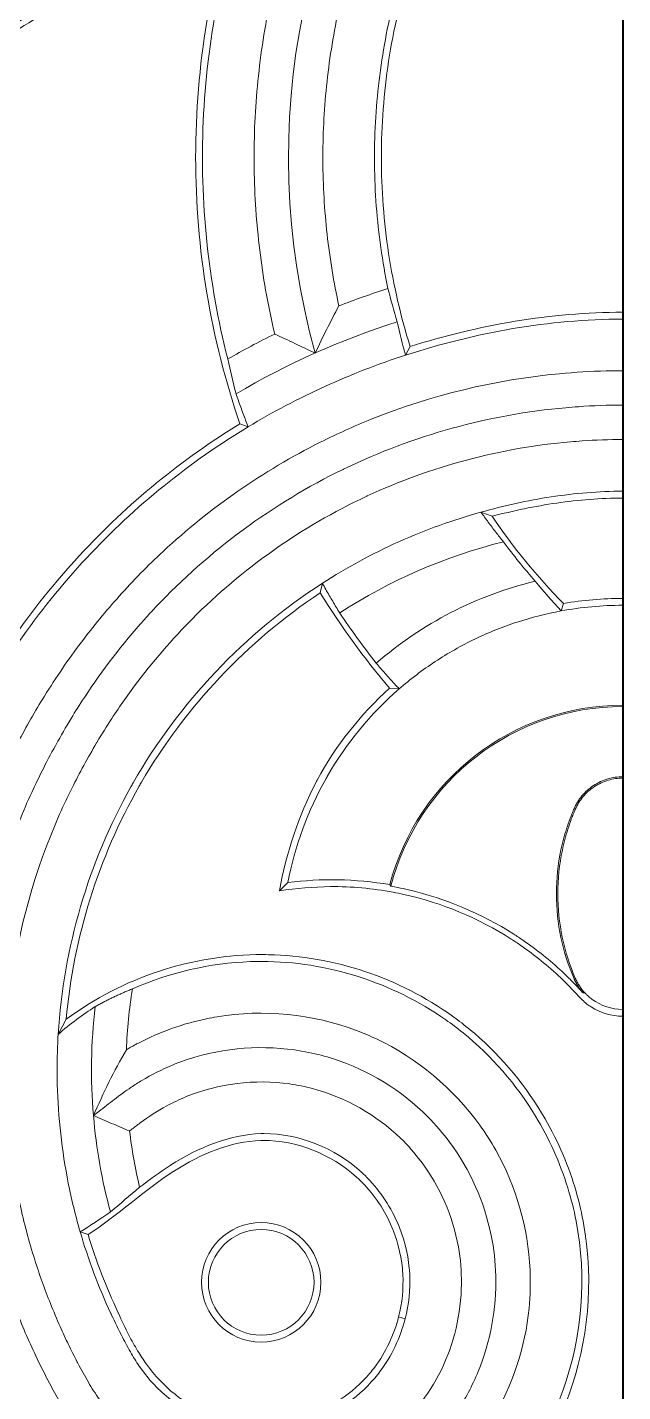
# Model space of a CAD drawing. Header units: millimetres. Extents: x 0 to 2376, y 0 to 1680.
# Drawn here: x 1256.4 to 1343, y 690.6 to 888.9 of the extents above; entities that cross this region are included whole.
import ezdxf

# ---------------------------------------------------------------- set-up
doc = ezdxf.new("R2010")
doc.units = ezdxf.units.MM
doc.layers.add('Архио', color=252, linetype='Continuous', lineweight=40)
doc.layers.add('Размеры', color=5, linetype='Continuous', lineweight=9)

msp = doc.modelspace()

# ---------------------------------------------------------------- linework, layer by layer
at = {"layer": 'Архио'}
msp.add_line((1343, 1170), (1343, 630), dxfattribs=at)
at = {"layer": 'Размеры', "linetype": 'Continuous', "lineweight": 15}
for p, q in [((1312.09, 842.51), (1311.44, 841.26)), ((1288.56, 830.85), (1287.35, 831.28)), ((1322.39, 818.44), (1324, 817.84)), ((1299.03, 806.71), (1299.34, 808.11)), ((1334.39, 805.17), (1334.04, 804.09)), ((1309.11, 792.86), (1310.51, 792.76)), ((1294.34, 764.62), (1293.1, 763.44)), ((1309.3, 764.09), (1309.15, 764.32)), ((1262.11, 744.75), (1260.94, 742.57)), ((1264.14, 713.89), (1265.3, 713.49)), ((1311.37, 701.23), (1310.43, 701.53))]:
    msp.add_line(p, q, dxfattribs=at)
at = {"layer": 'Размеры', "linetype": 'Continuous', "lineweight": 15, "flags": 128}
msp.add_lwpolyline([(1337.47, 748.62), (1337.36, 748.6), (1337.31, 748.6)], dxfattribs=at)
at = {"layer": 'Размеры', "linetype": 'Continuous', "lineweight": 15}
for radius in [8.68, 7.68]:
    msp.add_circle((1290.45, 706.54), radius, dxfattribs=at)
for centre, radius, start, end in [((1400.54, 870), 106.12, 141.322, 195.5421), ((1344.88, 737.41), 114.1, 107.6842, 120.6006), ((1344.88, 737.41), 79.1, 104.0645, 122.9398), ((1343, 755.38), 54.53, 103.4742, 131.0628), ((1343, 755.38), 35.01, 90, 165.2081), ((1343, 755.38), 34.81, 90, 165.5108)]:
    msp.add_arc(centre, radius, start, end, dxfattribs=at)
for points, knots in [([(1292.42, 844.33), (1291.53, 848.07), (1290.83, 851.9), (1289.83, 859.68), (1289.53, 863.63), (1289.36, 871.59), (1289.48, 875.59), (1290.18, 883.59), (1290.74, 887.59), (1292.3, 895.49), (1293.3, 899.4), (1295.7, 907.06), (1297.11, 910.82), (1300.29, 918.11), (1302.07, 921.65), (1305.96, 928.47), (1308.07, 931.75), (1310.31, 934.87)], [0, 0, 0, 0, 0.125, 0.125, 0.25, 0.25, 0.375, 0.375, 0.5, 0.5, 0.625, 0.625, 0.75, 0.75, 0.875, 0.875, 1, 1, 1, 1]), ([(1319.19, 930.06), (1317.12, 927.26), (1315.17, 924.32), (1311.57, 918.2), (1309.92, 915.02), (1306.95, 908.46), (1305.63, 905.09), (1303.36, 898.19), (1302.4, 894.67), (1300.88, 887.55), (1300.32, 883.95), (1299.57, 876.72), (1299.4, 873.1), (1299.43, 865.91), (1299.64, 862.34), (1300.43, 855.29), (1301, 851.82), (1301.74, 848.42)], [0, 0, 0, 0, 0.125, 0.125, 0.25, 0.25, 0.375, 0.375, 0.5, 0.5, 0.625, 0.625, 0.75, 0.75, 0.875, 0.875, 1, 1, 1, 1]), ([(1287.35, 908.72), (1285.27, 902.61), (1283.65, 896.25), (1281.47, 883.26), (1280.92, 876.63), (1280.92, 863.37), (1281.47, 856.74), (1283.65, 843.75), (1285.27, 837.39), (1287.35, 831.28)], [0, 0, 0, 0, 0.25, 0.25, 0.5, 0.5, 0.75, 0.75, 1, 1, 1, 1]), ([(1288.56, 909.15), (1286.69, 903.8), (1285.18, 898.24), (1282.98, 886.88), (1282.29, 881.09), (1281.77, 869.43), (1281.95, 863.57), (1283.15, 851.99), (1284.17, 846.27), (1285.59, 840.7)], [0, 0, 0, 0, 0.25, 0.25, 0.5, 0.5, 0.75, 0.75, 1, 1, 1, 1]), ([(1222.42, 875.83), (1224.5, 876.26), (1235.22, 878.83), (1253.46, 886.44), (1267.66, 896.88), (1273.94, 902.75)], [0, 0, 0, 0, 6.387636, 33.119613, 58.8947, 58.8947, 58.8947, 58.8947]), ([(1311.44, 898.74), (1310.22, 894.97), (1309.23, 891.09), (1307.76, 883.17), (1307.27, 879.14), (1306.83, 871.04), (1306.88, 866.97), (1307.49, 858.88), (1308.06, 854.87), (1308.88, 850.94)], [0, 0, 0, 0, 0.25, 0.25, 0.5, 0.5, 0.75, 0.75, 1, 1, 1, 1]), ([(1312.09, 897.49), (1310.73, 893.11), (1309.68, 888.59), (1308.27, 879.37), (1307.92, 874.69), (1307.92, 865.31), (1308.27, 860.63), (1309.68, 851.41), (1310.73, 846.89), (1312.09, 842.51)], [0, 0, 0, 0, 0.25, 0.25, 0.5, 0.5, 0.75, 0.75, 1, 1, 1, 1]), ([(1343, 847.49), (1337.78, 847.49), (1332.55, 847.03), (1322.19, 845.32), (1317.07, 844.06), (1312.09, 842.51)], [0, 0, 0, 0, 0.5, 0.5, 1, 1, 1, 1]), ([(1343, 846.49), (1337.67, 846.49), (1332.31, 846.01), (1321.74, 844.21), (1316.51, 842.89), (1311.44, 841.26)], [0, 0, 0, 0, 0.5, 0.5, 1, 1, 1, 1]), ([(1311.44, 841.26), (1307.45, 839.97), (1303.52, 838.45), (1295.87, 834.97), (1292.15, 833.01), (1288.56, 830.85)], [0, 0, 0, 0, 0.5, 0.5, 1, 1, 1, 1]), ([(1343, 839), (1342.2, 839), (1339.14, 838.96), (1326.67, 838.22), (1312.53, 834.81), (1292.98, 825.99), (1280.48, 817.32), (1269.82, 806.44), (1264.04, 799.41), (1259.16, 792.29), (1256.12, 786.97), (1253.41, 781.74), (1248.52, 771.09), (1244.47, 756.42), (1242.73, 736.05), (1244.22, 719.87), (1248.02, 706.28), (1251.12, 698.09), (1253.63, 692.64), (1255.92, 688.22), (1257.35, 685.83), (1258.77, 683.7), (1260.62, 681.31), (1263.77, 677.91), (1268.63, 673.87), (1275.53, 670.17), (1283.21, 667.92), (1291.51, 667.21), (1299.71, 668.26), (1310.23, 672.13), (1318.54, 678.5), (1326.29, 689.41), (1329.43, 698.92), (1329.76, 712.58), (1327.13, 721.86), (1319.51, 733.76), (1312.33, 739.78), (1298.96, 745.43), (1290.28, 746.3), (1279.56, 744.29), (1275.54, 742.86), (1271.84, 740.9), (1271.26, 740.57), (1270.85, 740.33)], [29.569787, 29.569787, 29.569787, 29.569787, 31.962699, 38.768125, 67.015271, 75.155422, 103.049549, 112.187531, 120.815961, 130.323652, 138.05571, 139.180446, 147.985759, 173.189662, 184.522565, 209.197048, 221.535275, 226.839069, 235.45651, 239.513537, 241.758866, 243.808164, 247.191358, 250.818548, 257.707174, 266.073577, 274.177497, 281.577338, 290.95249, 298.793944, 315.04596, 321.709537, 338.779441, 344.367361, 362.614812, 366.927077, 386.717972, 389.833344, 410.460011, 411.998321, 422.553595, 423.114637, 424.561367, 424.561367, 424.561367, 424.561367]), ([(1286.8, 835.62), (1286.91, 835.3), (1287.13, 834.65), (1287.48, 833.7), (1287.83, 832.74), (1288.19, 831.79), (1288.44, 831.16), (1288.56, 830.85)], [0, 0, 0, 0, 0.200202, 0.400298, 0.600294, 0.800193, 1, 1, 1, 1]), ([(1343, 834), (1340.85, 834), (1338.09, 833.9), (1324.17, 832.8), (1312.53, 829.59), (1292.21, 819.75), (1282.22, 812.38), (1270.78, 799.94), (1266.64, 794.54), (1262.66, 788.25), (1261.3, 785.89), (1259.9, 783.35), (1258.6, 780.9), (1256.76, 777.06), (1251.85, 765.48), (1248.77, 752.11), (1247.93, 731.04), (1249.92, 716.58), (1254.6, 702.73), (1257.34, 696.44), (1259.52, 692.14), (1261.14, 689.18), (1262.32, 687.37), (1263.65, 685.54), (1264.79, 684.15), (1266.7, 682.14), (1269.32, 679.74), (1273.96, 676.51), (1280.14, 673.85), (1287.2, 672.43), (1294.7, 672.45), (1302.44, 674.29), (1311.31, 678.92), (1318.01, 685.59), (1323.37, 695.74), (1325.05, 704.71), (1323.7, 716.37), (1320.15, 724.41), (1312.27, 733.53), (1305.01, 738.02), (1293.17, 741.11), (1284.97, 740.78), (1277.04, 737.98), (1273.98, 736.44), (1271.21, 734.69), (1269.14, 733.16), (1267.35, 731.75), (1266.33, 730.96), (1266.07, 730.76)], [27.493216, 27.493216, 27.493216, 27.493216, 33.941094, 35.785431, 69.373207, 69.569433, 103.556185, 105.965271, 120.296971, 123.916019, 128.283563, 128.472353, 132.610368, 136.600213, 141.249789, 170.325995, 177.292299, 204.491067, 213.688049, 221.08614, 225.050352, 228.173254, 231.189122, 231.521379, 234.971766, 236.553603, 239.857862, 245.602736, 253.462156, 259.913688, 267.123157, 275.805703, 283.588053, 296.958245, 303.615758, 317.872849, 323.74177, 338.696894, 343.608487, 359.840826, 363.562401, 380.300502, 383.733993, 388.736369, 390.561565, 393.569772, 396.438934, 397.423632, 397.423632, 397.423632, 397.423632]), ([(1287.35, 831.28), (1283.19, 828.73), (1279.11, 825.85), (1271.28, 819.44), (1267.52, 815.92), (1260.48, 808.3), (1257.2, 804.2), (1251.22, 795.52), (1248.53, 790.95), (1243.84, 781.45), (1241.83, 776.54), (1238.57, 766.52), (1237.31, 761.42), (1235.53, 751.2), (1235.01, 746.08), (1234.68, 735.97), (1234.86, 730.98), (1235.36, 726.12)], [0, 0, 0, 0, 0.125, 0.125, 0.25, 0.25, 0.375, 0.375, 0.5, 0.5, 0.625, 0.625, 0.75, 0.75, 0.875, 0.875, 1, 1, 1, 1]), ([(1288.56, 830.85), (1284.37, 828.32), (1280.27, 825.46), (1272.38, 819.09), (1268.6, 815.58), (1261.51, 807.97), (1258.2, 803.87), (1252.18, 795.18), (1249.48, 790.6), (1244.76, 781.08), (1242.75, 776.14), (1239.49, 766.09), (1238.23, 760.98), (1236.47, 750.72), (1235.97, 745.59), (1235.68, 735.46), (1235.89, 730.46), (1236.42, 725.59)], [0, 0, 0, 0, 0.125, 0.125, 0.25, 0.25, 0.375, 0.375, 0.5, 0.5, 0.625, 0.625, 0.75, 0.75, 0.875, 0.875, 1, 1, 1, 1]), ([(1343, 829), (1341.03, 829), (1338.5, 828.91), (1325.76, 827.93), (1315.1, 825.1), (1296.37, 816.37), (1287.11, 809.83), (1276.34, 798.73), (1272.4, 793.91), (1268.58, 788.28), (1267.27, 786.16), (1265.91, 783.88), (1264.66, 781.68), (1262.85, 778.22), (1257.93, 767.82), (1254.57, 755.74), (1252.79, 736.53), (1253.84, 723.22), (1257.27, 710.3), (1259.39, 704.4), (1261.11, 700.33), (1262.4, 697.53), (1263.29, 695.77), (1264.25, 693.93), (1265.03, 692.49), (1266.35, 690.32), (1268.25, 687.69), (1271.85, 683.97), (1276.98, 680.55), (1283.15, 678.21), (1289.93, 677.2), (1297.18, 677.95), (1305.76, 681.17), (1312.41, 686.74), (1318.03, 695.61), (1319.93, 703.77), (1319.06, 714.48), (1315.8, 721.87), (1308.51, 730.15), (1301.68, 733.98), (1290.7, 736.23), (1283.21, 735.3), (1276.26, 732.02), (1273.64, 730.3), (1271.91, 728.98), (1271.39, 728.58), (1271.32, 728.53)], [27.480247, 27.480247, 27.480247, 27.480247, 33.941094, 35.785431, 69.373207, 69.569433, 103.556185, 105.965271, 120.296971, 123.916019, 128.283563, 128.472353, 132.610368, 136.600213, 141.249789, 170.325995, 177.292299, 204.491067, 213.688049, 221.08614, 225.050352, 228.173254, 231.189122, 231.521379, 234.971766, 236.553603, 239.857862, 245.602736, 253.462156, 259.913688, 267.123157, 275.805703, 283.588053, 296.958245, 303.615758, 317.872849, 323.74177, 338.696894, 343.608487, 359.840826, 363.562401, 380.300502, 383.733993, 388.736369, 390.561565, 390.868921, 390.868921, 390.868921, 390.868921]), ([(1343, 821.49), (1339.53, 821.49), (1336.05, 821.19), (1329.15, 820.14), (1325.73, 819.37), (1322.39, 818.44)], [0, 0, 0, 0, 0.5, 0.5, 1, 1, 1, 1]), ([(1343, 820.49), (1339.8, 820.49), (1336.6, 820.23), (1330.24, 819.31), (1327.09, 818.64), (1324, 817.84)], [0, 0, 0, 0, 0.5, 0.5, 1, 1, 1, 1]), ([(1299.34, 808.11), (1302.88, 810.39), (1306.61, 812.42), (1314.34, 815.88), (1318.33, 817.32), (1322.39, 818.44)], [0, 0, 0, 0, 0.5, 0.5, 1, 1, 1, 1]), ([(1322.39, 818.44), (1322.57, 818.2), (1322.92, 817.71), (1323.46, 816.98), (1324, 816.26), (1324.55, 815.54), (1325.1, 814.84), (1325.47, 814.37), (1325.66, 814.14)], [0, 0, 0, 0, 0.168863, 0.336857, 0.503975, 0.670209, 0.835553, 1, 1, 1, 1]), ([(1260.94, 742.57), (1261.71, 755.14), (1265.42, 767.76), (1278.35, 790.62), (1288.04, 800.83), (1299.34, 808.11)], [0, 0, 0, 0, 37.78332, 38.473006, 78.811355, 78.811355, 78.811355, 78.811355]), ([(1301.87, 803.79), (1301.7, 804.07), (1301.35, 804.64), (1300.84, 805.49), (1300.34, 806.36), (1299.83, 807.23), (1299.5, 807.82), (1299.34, 808.11)], [0, 0, 0, 0, 0.198017, 0.397044, 0.597063, 0.798055, 1, 1, 1, 1]), ([(1299.03, 806.71), (1288.41, 799.69), (1279.29, 790.02), (1266.87, 768.49), (1263.16, 756.63), (1262.11, 744.75)], [0, 0, 0, 0, 40.338348, 41.028035, 78.811355, 78.811355, 78.811355, 78.811355]), ([(1334.04, 804.09), (1331.9, 803.7), (1329.77, 803.16), (1325.57, 801.79), (1323.51, 800.97), (1319.52, 799.04), (1317.59, 797.95), (1313.9, 795.52), (1312.15, 794.19), (1310.51, 792.76)], [0, 0, 0, 0, 0.25, 0.25, 0.5, 0.5, 0.75, 0.75, 1, 1, 1, 1]), ([(1310.51, 792.76), (1310.28, 793.01), (1309.82, 793.5), (1309.15, 794.25), (1308.48, 794.99), (1307.83, 795.74), (1307.4, 796.24), (1307.18, 796.49)], [0, 0, 0, 0, 0.202014, 0.402987, 0.602953, 0.801946, 1, 1, 1, 1]), ([(1293.1, 763.44), (1294.14, 768.92), (1295.87, 774.4), (1301.2, 784.43), (1304.89, 789.04), (1309.11, 792.86)], [0, 0, 0, 0, 16.723612, 17.064784, 34.129568, 34.129568, 34.129568, 34.129568]), ([(1310.51, 792.76), (1306.35, 789.14), (1302.73, 784.74), (1297.27, 775.17), (1295.35, 769.92), (1294.34, 764.62)], [0, 0, 0, 0, 17.064784, 17.405955, 34.129568, 34.129568, 34.129568, 34.129568]), ([(1343, 780), (1342.29, 780), (1341.56, 779.9), (1340.12, 779.48), (1339.41, 779.15), (1338.13, 778.31), (1337.55, 777.79), (1336.59, 776.64), (1336.21, 776), (1335.93, 775.35)], [0, 0, 0, 0, 0.25, 0.25, 0.5, 0.5, 0.75, 0.75, 1, 1, 1, 1]), ([(1343, 779.8), (1342.31, 779.8), (1341.6, 779.7), (1340.19, 779.29), (1339.51, 778.98), (1338.25, 778.15), (1337.69, 777.65), (1336.76, 776.52), (1336.38, 775.9), (1336.11, 775.27)], [0, 0, 0, 0, 0.25, 0.25, 0.5, 0.5, 0.75, 0.75, 1, 1, 1, 1]), ([(1335.93, 775.35), (1335.92, 775.34), (1335.91, 775.32), (1335.9, 775.29), (1335.88, 775.25), (1335.84, 775.15), (1335.75, 774.94), (1335.58, 774.52), (1335.44, 774.16), (1335.16, 773.43), (1334.99, 772.93), (1334.51, 771.44), (1334.24, 770.41), (1333.59, 767.29), (1333.36, 765.15), (1333.36, 760.85), (1333.59, 758.7), (1334.46, 754.54), (1335.11, 752.53), (1335.93, 750.64)], [0, 0, 0, 0, 0.001953, 0.001953, 0.003906, 0.007812, 0.015625, 0.03125, 0.0625, 0.0625, 0.125, 0.125, 0.25, 0.25, 0.5, 0.5, 0.75, 0.75, 1, 1, 1, 1]), ([(1336.11, 775.27), (1336.11, 775.26), (1336.1, 775.24), (1336.09, 775.22), (1336.07, 775.17), (1336.02, 775.07), (1335.94, 774.86), (1335.76, 774.45), (1335.62, 774.09), (1335.35, 773.36), (1335.18, 772.87), (1334.71, 771.38), (1334.44, 770.36), (1333.79, 767.27), (1333.56, 765.13), (1333.56, 760.86), (1333.79, 758.73), (1334.65, 754.6), (1335.3, 752.6), (1336.11, 750.72)], [0, 0, 0, 0, 0.001953, 0.001953, 0.003906, 0.007812, 0.015625, 0.03125, 0.0625, 0.0625, 0.125, 0.125, 0.25, 0.25, 0.5, 0.5, 0.75, 0.75, 1, 1, 1, 1]), ([(1343, 745.2), (1341.38, 745.2), (1339.52, 745.74), (1337.87, 746.91), (1337.33, 747.36), (1336.95, 747.73), (1336.3, 748.39), (1335.77, 749), (1334.88, 749.93), (1332.57, 752.17), (1329.78, 754.44), (1322.55, 759.26), (1316.22, 761.87), (1307.16, 763.73), (1301.08, 764.3), (1295.56, 763.77), (1293.1, 763.44)], [0, 0, 0, 0, 4.851362, 5.596711, 6.05158, 6.975145, 7.18023, 8.814572, 9.401919, 11.040994, 18.482595, 20.136797, 37.109549, 38.726522, 47.882145, 55.32499, 55.32499, 55.32499, 55.32499]), ([(1309.15, 764.32), (1306.66, 764.75), (1301.71, 765.21), (1296.74, 764.93), (1294.34, 764.62)], [0, 0, 0, 0, 7.773916, 15.216762, 15.216762, 15.216762, 15.216762]), ([(1337.24, 748.58), (1337.16, 748.66), (1337.04, 748.8), (1336.55, 749.33), (1336.01, 749.91), (1335.12, 750.81), (1332.84, 753), (1330.09, 755.2), (1322.97, 759.91), (1316.78, 762.51), (1310.49, 763.87), (1309.64, 764.03), (1309.3, 764.09)], [15.554059, 15.554059, 15.554059, 15.554059, 15.910126, 16.115211, 17.749553, 18.3369, 19.975975, 27.417576, 29.071778, 46.04453, 47.661503, 48.705912, 48.705912, 48.705912, 48.705912]), ([(1262.11, 744.75), (1270.3, 750.84), (1281.06, 754.38), (1301.35, 753.93), (1312.37, 750.04), (1324.85, 740.02), (1331.5, 731.96), (1335.83, 721.85), (1338.93, 708.31), (1337.84, 695.72), (1331.24, 681.1), (1324.75, 672.8), (1316.01, 666.12), (1304.7, 660.31), (1291.23, 658.06), (1275.3, 660.83), (1265.76, 665.39), (1257.28, 672.17), (1252.94, 677.15), (1249.7, 682.04), (1247.77, 685.31), (1245.01, 690.62), (1243.06, 695.38), (1241.86, 698.59)], [0, 0, 0, 0, 30.61075, 32.304929, 60.929797, 64.089647, 80.311956, 91.826632, 96.869389, 121.927821, 128.424619, 144.918961, 153.025754, 161.300934, 182.986533, 192.933106, 209.503214, 214.197282, 225.521326, 229.207769, 231.76587, 236.898618, 247.162247, 247.162247, 247.162247, 247.162247]), ([(1242.38, 700.04), (1243.55, 696.85), (1245.52, 692.13), (1248.19, 686.83), (1250, 683.52), (1253.02, 678.53), (1257.3, 673.56), (1265.63, 666.68), (1275.02, 661.93), (1290.81, 659.11), (1304.22, 661.16), (1315.47, 666.98), (1324.17, 673.62), (1330.59, 681.87), (1336.93, 696.49), (1337.94, 709.02), (1334.57, 722.39), (1330.06, 732.37), (1323.27, 740.22), (1310.56, 749.78), (1299.48, 753.33), (1283.55, 753.05), (1277.14, 751.56), (1271.73, 749.18)], [0, 0, 0, 0, 10.263629, 15.396377, 17.954478, 21.640921, 32.964966, 37.659033, 54.229141, 64.175714, 85.861314, 94.136493, 102.243286, 118.737629, 125.234426, 150.292859, 155.335616, 166.850291, 183.072601, 186.232451, 214.857318, 216.551497, 234.392587, 234.392587, 234.392587, 234.392587]), ([(1335.93, 750.64), (1335.94, 750.62), (1335.95, 750.59), (1335.97, 750.55), (1336, 750.48), (1336.08, 750.32), (1336.15, 750.18), (1336.29, 749.91), (1336.39, 749.73), (1336.72, 749.21), (1336.97, 748.88), (1337.24, 748.58)], [0, 0, 0, 0, 0.03125, 0.03125, 0.0625, 0.125, 0.25, 0.25, 0.5, 0.5, 1, 1, 1, 1]), ([(1336.11, 750.72), (1336.12, 750.69), (1336.13, 750.67), (1336.15, 750.63), (1336.19, 750.55), (1336.26, 750.39), (1336.33, 750.25), (1336.48, 749.97), (1336.59, 749.79), (1336.82, 749.44), (1336.94, 749.27), (1337.13, 749.02), (1337.2, 748.94), (1337.33, 748.78), (1337.4, 748.7), (1337.47, 748.62)], [0, 0, 0, 0, 0.03125, 0.03125, 0.0625, 0.125, 0.25, 0.25, 0.5, 0.5, 0.75, 0.75, 0.875, 0.875, 1, 1, 1, 1]), ([(1266.32, 746.6), (1266.5, 746.7), (1266.86, 746.9), (1267.4, 747.18), (1267.93, 747.46), (1268.47, 747.73), (1269.01, 747.99), (1269.56, 748.24), (1270.1, 748.49), (1270.64, 748.73), (1271.18, 748.96), (1271.55, 749.1), (1271.73, 749.18)], [0, 0, 0, 0, 0.100343, 0.20061, 0.300801, 0.400916, 0.500954, 0.600917, 0.700803, 0.800613, 0.900345, 1, 1, 1, 1]), ([(1337.31, 748.6), (1337.3, 748.6), (1337.28, 748.59), (1337.25, 748.58), (1337.24, 748.58)], [0, 0, 0, 0, 0.482109, 1, 1, 1, 1]), ([(1343, 746.2), (1341.42, 746.2), (1339.6, 746.79), (1338.07, 748.04), (1337.71, 748.37), (1337.54, 748.55), (1337.47, 748.62)], [48.972616, 48.972616, 48.972616, 48.972616, 53.824391, 54.56974, 55.024609, 55.325403, 55.325403, 55.325403, 55.325403]), ([(1264.14, 713.89), (1263.46, 716.21), (1262.89, 718.57), (1261.94, 723.31), (1261.57, 725.7), (1261.04, 730.5), (1260.87, 732.91), (1260.78, 736.54), (1260.78, 737.75), (1260.82, 740.16), (1260.87, 741.37), (1260.94, 742.57)], [0, 0, 0, 0, 0.25, 0.25, 0.5, 0.5, 0.75, 0.75, 0.875, 0.875, 1, 1, 1, 1]), ([(1270.85, 740.33), (1269.95, 738.79), (1269.11, 737.22), (1267.53, 734.01), (1266.79, 732.39), (1266.07, 730.76)], [0, 0, 0, 0, 0.5, 0.5, 1, 1, 1, 1]), ([(1266.07, 730.76), (1266.94, 730.39), (1267.82, 730.01), (1269.57, 729.26), (1270.44, 728.88), (1271.32, 728.53)], [0, 0, 0, 0, 0.5, 0.5, 1, 1, 1, 1]), ([(1272.78, 720.34), (1274.22, 721.45), (1275.68, 722.53), (1277.22, 723.51), (1277.24, 723.53), (1277.27, 723.54), (1277.29, 723.56), (1281.31, 726.11), (1285.94, 728.07), (1295.81, 728.22), (1301.38, 725.97), (1307.36, 720.33), (1310.44, 715.86), (1311.85, 710.58), (1312.18, 705.8), (1311.91, 703.32), (1311.37, 701.23)], [87.015367, 87.015367, 87.015367, 87.015367, 92.467804, 92.467804, 92.467804, 92.553068, 92.553068, 92.553068, 106.764903, 107.149651, 122.740503, 123.392442, 131.678814, 138.701151, 139.616419, 146.09869, 146.09869, 146.09869, 146.09869]), ([(1265.3, 713.49), (1269.66, 716.28), (1273.4, 719.88), (1277.76, 722.69), (1277.79, 722.7), (1277.81, 722.71), (1277.83, 722.73), (1281.66, 725.17), (1286.08, 727.05), (1295.49, 727.24), (1300.82, 725.08), (1306.55, 719.74), (1309.48, 715.52), (1310.83, 710.47), (1311.18, 705.9), (1310.94, 703.53), (1310.43, 701.53)], [87.015367, 87.015367, 87.015367, 87.015367, 103.252569, 103.252569, 103.252569, 103.337834, 103.337834, 103.337834, 117.549668, 117.934416, 133.525268, 134.177207, 142.463579, 149.485916, 150.401184, 156.883456, 156.883456, 156.883456, 156.883456]), ([(1311.37, 701.23), (1310.66, 698.47), (1309.25, 695.47), (1304.7, 689.78), (1300.09, 686.7), (1292.44, 684.82), (1286.21, 684.97), (1280.51, 687.22), (1276.19, 690.19), (1273.56, 692.97), (1271.52, 696.22), (1270.14, 698.82), (1269.16, 700.8), (1266.83, 705.8), (1265.32, 709.83), (1264.14, 713.89)], [16.237202, 16.237202, 16.237202, 16.237202, 24.790326, 25.993651, 38.079916, 40.710227, 49.629964, 56.404947, 58.922919, 65.29634, 67.714514, 70.463325, 74.145463, 74.312117, 87.015367, 87.015367, 87.015367, 87.015367]), ([(1310.43, 701.53), (1309.76, 698.9), (1308.41, 696.04), (1304.09, 690.6), (1299.69, 687.68), (1292.42, 685.81), (1286.48, 685.95), (1280.99, 688.11), (1276.88, 690.91), (1274.44, 693.58), (1272.41, 696.65), (1271.05, 699.12), (1270.16, 701.02), (1267.98, 705.81), (1266.41, 709.59), (1265.3, 713.49)], [16.237202, 16.237202, 16.237202, 16.237202, 24.790326, 25.993651, 38.079916, 40.710227, 49.629964, 56.404947, 58.922919, 65.29634, 67.714514, 70.463325, 74.145463, 74.312117, 87.015367, 87.015367, 87.015367, 87.015367])]:
    msp.add_open_spline(points, degree=3, knots=knots, dxfattribs=at)
for points in [[(1272.6, 902.87), (1266.89, 897.53), (1260.57, 892.83), (1253.81, 888.9)], [(1301.74, 848.42), (1304.1, 849.34), (1306.48, 850.17), (1308.88, 850.94)], [(1308.88, 850.94), (1309.28, 849.32), (1309.73, 847.71), (1310.22, 846.12)], [(1301.74, 848.42), (1300.53, 846.17), (1299.38, 843.88), (1298.3, 841.56)], [(1311.44, 841.26), (1310.99, 842.86), (1310.58, 844.48), (1310.22, 846.12)], [(1285.59, 840.7), (1287.82, 841.98), (1290.1, 843.19), (1292.42, 844.33)], [(1292.42, 844.33), (1294.37, 843.41), (1296.33, 842.49), (1298.3, 841.56)], [(1285.59, 840.7), (1285.96, 838.99), (1286.36, 837.3), (1286.8, 835.62)], [(1324, 817.84), (1327.07, 813.33), (1330.56, 809.07), (1334.39, 805.17)], [(1325.66, 814.14), (1327.13, 812.17), (1328.67, 810.26), (1330.29, 808.41)], [(1334.04, 804.09), (1332.74, 805.5), (1331.49, 806.94), (1330.29, 808.41)], [(1309.11, 792.86), (1305.43, 797.22), (1302.05, 801.87), (1299.03, 806.71)], [(1343, 805.91), (1340.11, 805.91), (1337.22, 805.66), (1334.39, 805.17)], [(1307.18, 796.49), (1305.32, 798.86), (1303.55, 801.29), (1301.87, 803.79)], [(1343, 804.91), (1339.99, 804.91), (1336.98, 804.63), (1334.04, 804.09)], [(1271.73, 749.18), (1271.26, 746.25), (1270.96, 743.29), (1270.85, 740.33)], [(1260.94, 742.57), (1262.67, 744.07), (1264.48, 745.41), (1266.32, 746.6)], [(1266.07, 730.76), (1265.62, 736.03), (1265.71, 741.36), (1266.32, 746.6)], [(1268.53, 716.77), (1267.3, 721.3), (1266.47, 726), (1266.07, 730.76)], [(1271.32, 728.53), (1271.65, 725.77), (1272.14, 723.04), (1272.78, 720.34)], [(1272.78, 720.34), (1271.35, 719.16), (1269.95, 717.94), (1268.53, 716.77)], [(1264.14, 713.89), (1265.64, 714.77), (1267.09, 715.75), (1268.53, 716.77)]]:
    msp.add_open_spline(points, degree=3, dxfattribs=at)

doc.saveas('drawing.dxf')
